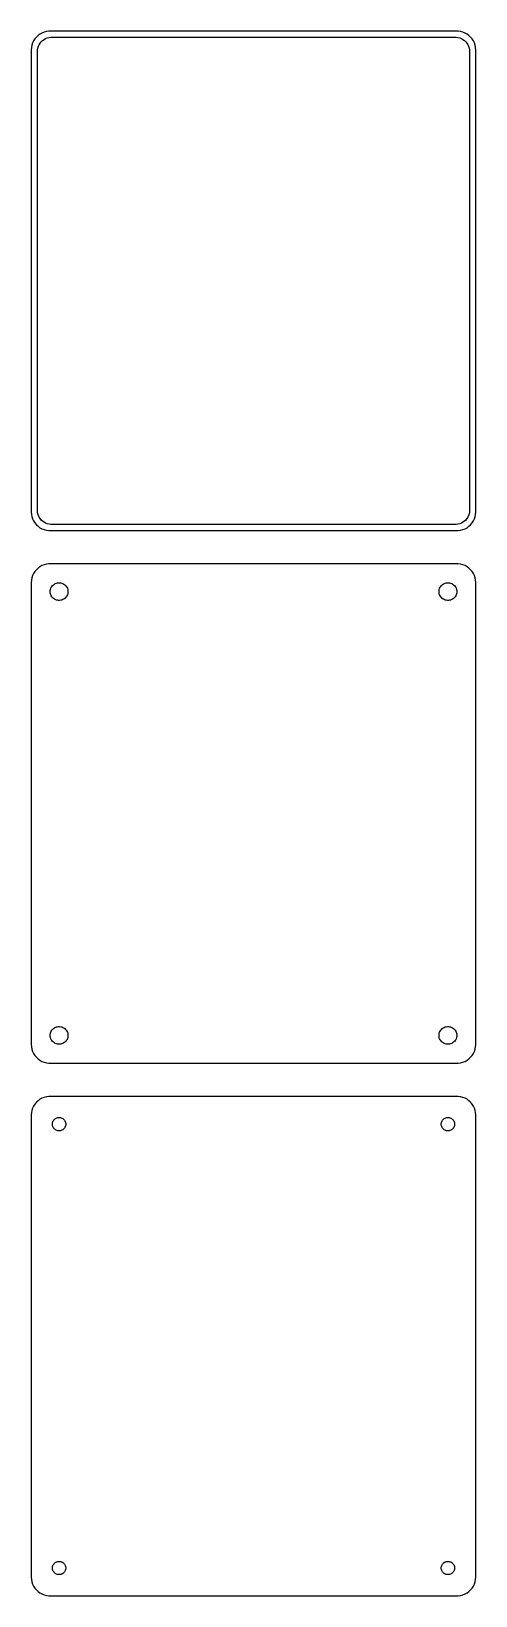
# Model space of a CAD drawing. Header units: metres. Extents: x -60 to 60, y 221 to 643.
import ezdxf

# ---------------------------------------------------------------- set-up
doc = ezdxf.new("R2010")
doc.units = ezdxf.units.M

msp = doc.modelspace()

# ---------------------------------------------------------------- linework, layer by layer
for p, q in [((-57.1289, 643.024), (-57.6791, 642.722)), ((-56.5451, 643.255), (-57.1289, 643.024)), ((-55.9369, 643.411), (-56.5451, 643.255)), ((-55.3139, 643.49), (-55.9369, 643.411)), ((55.3139, 643.49), (-55.3139, 643.49)), ((55.9369, 643.411), (55.3139, 643.49)), ((56.5451, 643.255), (55.9369, 643.411)), ((57.1289, 643.024), (56.5451, 643.255)), ((57.6791, 642.722), (57.1289, 643.024)), ((-59.9606, 639.127), (-60, 638.5)), ((-59.8429, 639.743), (-59.9606, 639.127)), ((-59.6489, 640.341), (-59.8429, 639.743)), ((-59.3815, 640.909), (-59.6489, 640.341)), ((-59.0451, 641.439), (-59.3815, 640.909)), ((-58.6448, 641.923), (-59.0451, 641.439)), ((-58.1871, 642.353), (-58.6448, 641.923)), ((-58.3421, 638.485), (-58.251, 638.963)), ((-58.251, 638.963), (-58.1007, 639.426)), ((-57.6791, 642.722), (-58.1871, 642.353)), ((-58.1007, 639.426), (-57.8936, 639.866)), ((-57.8936, 639.866), (-57.633, 640.276)), ((-57.633, 640.276), (-57.323, 640.651)), ((-57.323, 640.651), (-56.9685, 640.984)), ((-56.9685, 640.984), (-56.5751, 641.27)), ((-56.5751, 641.27), (-56.1489, 641.504)), ((-56.1489, 641.504), (-55.6967, 641.683)), ((-55.6967, 641.683), (-55.2256, 641.804)), ((-55.2256, 641.804), (-54.7432, 641.865)), ((-54.7432, 641.865), (54.7432, 641.865)), ((54.7432, 641.865), (55.2256, 641.804)), ((55.2256, 641.804), (55.6967, 641.683)), ((55.6967, 641.683), (56.1489, 641.504)), ((56.1489, 641.504), (56.5751, 641.27)), ((56.5751, 641.27), (56.9685, 640.984)), ((56.9685, 640.984), (57.323, 640.651)), ((57.323, 640.651), (57.633, 640.276)), ((57.633, 640.276), (57.8936, 639.866)), ((58.1871, 642.353), (57.6791, 642.722)), ((57.8936, 639.866), (58.1007, 639.426)), ((58.1007, 639.426), (58.251, 638.963)), ((58.6448, 641.923), (58.1871, 642.353)), ((58.251, 638.963), (58.3421, 638.485)), ((59.0451, 641.439), (58.6448, 641.923)), ((59.3815, 640.909), (59.0451, 641.439)), ((59.6489, 640.341), (59.3815, 640.909)), ((59.8429, 639.743), (59.6489, 640.341)), ((59.9606, 639.127), (59.8429, 639.743)), ((60, 638.5), (59.9606, 639.127)), ((-60, 638.5), (-60, 513.5)), ((-58.3726, 638), (-58.3421, 638.485)), ((-58.3726, 514), (-58.3726, 638)), ((58.3421, 638.485), (58.3726, 638)), ((58.3726, 638), (58.3726, 514)), ((60, 513.5), (60, 638.5)), ((-60, 513.5), (-59.9606, 512.873)), ((-59.9606, 512.873), (-59.8429, 512.257)), ((-59.8429, 512.257), (-59.6489, 511.659)), ((-58.3421, 513.515), (-58.3726, 514)), ((-58.251, 513.037), (-58.3421, 513.515)), ((-58.1007, 512.574), (-58.251, 513.037)), ((-57.8936, 512.134), (-58.1007, 512.574)), ((-57.633, 511.724), (-57.8936, 512.134)), ((57.8936, 512.134), (57.633, 511.724)), ((58.1007, 512.574), (57.8936, 512.134)), ((58.251, 513.037), (58.1007, 512.574)), ((58.3421, 513.515), (58.251, 513.037)), ((58.3726, 514), (58.3421, 513.515)), ((59.6489, 511.659), (59.8429, 512.257)), ((59.8429, 512.257), (59.9606, 512.873)), ((59.9606, 512.873), (60, 513.5)), ((-59.6489, 511.659), (-59.3815, 511.091)), ((-59.3815, 511.091), (-59.0451, 510.561)), ((-59.0451, 510.561), (-58.6448, 510.077)), ((-58.6448, 510.077), (-58.1871, 509.647)), ((-58.1871, 509.647), (-57.6791, 509.278)), ((-57.6791, 509.278), (-57.1289, 508.976)), ((-57.323, 511.349), (-57.633, 511.724)), ((-56.9685, 511.016), (-57.323, 511.349)), ((-57.1289, 508.976), (-56.5451, 508.745)), ((-56.5751, 510.73), (-56.9685, 511.016)), ((-56.1489, 510.496), (-56.5751, 510.73)), ((-56.5451, 508.745), (-55.9369, 508.589)), ((-55.6967, 510.317), (-56.1489, 510.496)), ((-55.9369, 508.589), (-55.3139, 508.51)), ((-55.2256, 510.196), (-55.6967, 510.317)), ((-55.3139, 508.51), (55.3139, 508.51)), ((-54.7432, 510.135), (-55.2256, 510.196)), ((54.7432, 510.135), (-54.7432, 510.135)), ((55.2256, 510.196), (54.7432, 510.135)), ((55.6967, 510.317), (55.2256, 510.196)), ((55.3139, 508.51), (55.9369, 508.589)), ((56.1489, 510.496), (55.6967, 510.317)), ((55.9369, 508.589), (56.5451, 508.745)), ((56.5751, 510.73), (56.1489, 510.496)), ((56.5451, 508.745), (57.1289, 508.976)), ((56.9685, 511.016), (56.5751, 510.73)), ((57.323, 511.349), (56.9685, 511.016)), ((57.1289, 508.976), (57.6791, 509.278)), ((57.633, 511.724), (57.323, 511.349)), ((57.6791, 509.278), (58.1871, 509.647)), ((58.1871, 509.647), (58.6448, 510.077)), ((58.6448, 510.077), (59.0451, 510.561)), ((59.0451, 510.561), (59.3815, 511.091)), ((59.3815, 511.091), (59.6489, 511.659)), ((-56.5451, 499.255), (-57.1289, 499.024)), ((-55.9369, 499.411), (-56.5451, 499.255)), ((-55.3139, 499.49), (-55.9369, 499.411)), ((55.3139, 499.49), (-55.3139, 499.49)), ((55.9369, 499.411), (55.3139, 499.49)), ((56.5451, 499.255), (55.9369, 499.411)), ((57.1289, 499.024), (56.5451, 499.255)), ((-59.9606, 495.127), (-60, 494.5)), ((-59.8429, 495.743), (-59.9606, 495.127)), ((-59.6489, 496.341), (-59.8429, 495.743)), ((-59.3815, 496.909), (-59.6489, 496.341)), ((-59.0451, 497.439), (-59.3815, 496.909)), ((-58.6448, 497.923), (-59.0451, 497.439)), ((-58.1871, 498.353), (-58.6448, 497.923)), ((-57.6791, 498.722), (-58.1871, 498.353)), ((-57.1289, 499.024), (-57.6791, 498.722)), ((57.6791, 498.722), (57.1289, 499.024)), ((58.1871, 498.353), (57.6791, 498.722)), ((58.6448, 497.923), (58.1871, 498.353)), ((59.0451, 497.439), (58.6448, 497.923)), ((59.3815, 496.909), (59.0451, 497.439)), ((59.6489, 496.341), (59.3815, 496.909)), ((59.8429, 495.743), (59.6489, 496.341)), ((59.9606, 495.127), (59.8429, 495.743)), ((60, 494.5), (59.9606, 495.127)), ((-60, 494.5), (-60, 369.5)), ((-54.9, 492), (-54.8811, 492.301)), ((-54.8811, 491.699), (-54.9, 492)), ((-54.8811, 492.301), (-54.8246, 492.597)), ((-54.8246, 491.403), (-54.8811, 491.699)), ((-54.8246, 492.597), (-54.7315, 492.883)), ((-54.7315, 491.117), (-54.8246, 491.403)), ((-54.7315, 492.883), (-54.6031, 493.156)), ((-54.6031, 490.844), (-54.7315, 491.117)), ((-54.6031, 493.156), (-54.4416, 493.411)), ((-54.4416, 490.589), (-54.6031, 490.844)), ((-54.4416, 493.411), (-54.2495, 493.643)), ((-54.2495, 493.643), (-54.0298, 493.849)), ((-54.0298, 493.849), (-53.786, 494.026)), ((-53.786, 494.026), (-53.5219, 494.172)), ((-53.5219, 494.172), (-53.2416, 494.283)), ((-53.2416, 494.283), (-52.9497, 494.357)), ((-52.9497, 494.357), (-52.6507, 494.395)), ((-52.6507, 494.395), (-52.3493, 494.395)), ((-52.3493, 494.395), (-52.0503, 494.357)), ((-52.0503, 494.357), (-51.7584, 494.283)), ((-51.7584, 494.283), (-51.4781, 494.172)), ((-51.4781, 494.172), (-51.214, 494.026)), ((-51.214, 494.026), (-50.9702, 493.849)), ((-50.9702, 493.849), (-50.7505, 493.643)), ((-50.7505, 493.643), (-50.5583, 493.411)), ((-50.5583, 493.411), (-50.3969, 493.156)), ((-50.3969, 490.844), (-50.5583, 490.589)), ((-50.3969, 493.156), (-50.2685, 492.883)), ((-50.2685, 491.117), (-50.3969, 490.844)), ((-50.2685, 492.883), (-50.1754, 492.597)), ((-50.1754, 491.403), (-50.2685, 491.117)), ((-50.1754, 492.597), (-50.1189, 492.301)), ((-50.1189, 491.699), (-50.1754, 491.403)), ((-50.1189, 492.301), (-50.1, 492)), ((-50.1, 492), (-50.1189, 491.699)), ((50.1, 492), (50.1189, 492.301)), ((50.1189, 491.699), (50.1, 492)), ((50.1189, 492.301), (50.1754, 492.597)), ((50.1754, 491.403), (50.1189, 491.699)), ((50.1754, 492.597), (50.2685, 492.883)), ((50.2685, 491.117), (50.1754, 491.403)), ((50.2685, 492.883), (50.3969, 493.156)), ((50.3969, 490.844), (50.2685, 491.117)), ((50.3969, 493.156), (50.5583, 493.411)), ((50.5583, 490.589), (50.3969, 490.844)), ((50.5583, 493.411), (50.7505, 493.643)), ((50.7505, 493.643), (50.9702, 493.849)), ((50.9702, 493.849), (51.214, 494.026)), ((51.214, 494.026), (51.4781, 494.172)), ((51.4781, 494.172), (51.7584, 494.283)), ((51.7584, 494.283), (52.0503, 494.357)), ((52.0503, 494.357), (52.3493, 494.395)), ((52.3493, 494.395), (52.6507, 494.395)), ((52.6507, 494.395), (52.9497, 494.357)), ((52.9497, 494.357), (53.2416, 494.283)), ((53.2416, 494.283), (53.5219, 494.172)), ((53.5219, 494.172), (53.786, 494.026)), ((53.786, 494.026), (54.0298, 493.849)), ((54.0298, 493.849), (54.2495, 493.643)), ((54.2495, 493.643), (54.4416, 493.411)), ((54.4416, 493.411), (54.6031, 493.156)), ((54.6031, 490.844), (54.4416, 490.589)), ((54.6031, 493.156), (54.7315, 492.883)), ((54.7315, 491.117), (54.6031, 490.844)), ((54.7315, 492.883), (54.8246, 492.597)), ((54.8246, 491.403), (54.7315, 491.117)), ((54.8246, 492.597), (54.8811, 492.301)), ((54.8811, 491.699), (54.8246, 491.403)), ((54.8811, 492.301), (54.9, 492)), ((54.9, 492), (54.8811, 491.699)), ((60, 369.5), (60, 494.5)), ((-54.2495, 490.357), (-54.4416, 490.589)), ((-54.0298, 490.151), (-54.2495, 490.357)), ((-53.786, 489.974), (-54.0298, 490.151)), ((-53.5219, 489.828), (-53.786, 489.974)), ((-53.2416, 489.717), (-53.5219, 489.828)), ((-52.9497, 489.643), (-53.2416, 489.717)), ((-52.6507, 489.605), (-52.9497, 489.643)), ((-52.3493, 489.605), (-52.6507, 489.605)), ((-52.0503, 489.643), (-52.3493, 489.605)), ((-51.7584, 489.717), (-52.0503, 489.643)), ((-51.4781, 489.828), (-51.7584, 489.717)), ((-51.214, 489.974), (-51.4781, 489.828)), ((-50.9702, 490.151), (-51.214, 489.974)), ((-50.7505, 490.357), (-50.9702, 490.151)), ((-50.5583, 490.589), (-50.7505, 490.357)), ((50.7505, 490.357), (50.5583, 490.589)), ((50.9702, 490.151), (50.7505, 490.357)), ((51.214, 489.974), (50.9702, 490.151)), ((51.4781, 489.828), (51.214, 489.974)), ((51.7584, 489.717), (51.4781, 489.828)), ((52.0503, 489.643), (51.7584, 489.717)), ((52.3493, 489.605), (52.0503, 489.643)), ((52.6507, 489.605), (52.3493, 489.605)), ((52.9497, 489.643), (52.6507, 489.605)), ((53.2416, 489.717), (52.9497, 489.643)), ((53.5219, 489.828), (53.2416, 489.717)), ((53.786, 489.974), (53.5219, 489.828)), ((54.0298, 490.151), (53.786, 489.974)), ((54.2495, 490.357), (54.0298, 490.151)), ((54.4416, 490.589), (54.2495, 490.357)), ((-54.9, 372), (-54.8811, 372.301)), ((-54.8811, 372.301), (-54.8246, 372.597)), ((-54.8246, 372.597), (-54.7315, 372.883)), ((-54.7315, 372.883), (-54.6031, 373.156)), ((-54.6031, 373.156), (-54.4416, 373.411)), ((-54.4416, 373.411), (-54.2495, 373.643)), ((-54.2495, 373.643), (-54.0298, 373.849)), ((-54.0298, 373.849), (-53.786, 374.026)), ((-53.786, 374.026), (-53.5219, 374.172)), ((-53.5219, 374.172), (-53.2416, 374.283)), ((-53.2416, 374.283), (-52.9497, 374.357)), ((-52.9497, 374.357), (-52.6507, 374.395)), ((-52.6507, 374.395), (-52.3493, 374.395)), ((-52.3493, 374.395), (-52.0503, 374.357)), ((-52.0503, 374.357), (-51.7584, 374.283)), ((-51.7584, 374.283), (-51.4781, 374.172)), ((-51.4781, 374.172), (-51.214, 374.026)), ((-51.214, 374.026), (-50.9702, 373.849)), ((-50.9702, 373.849), (-50.7505, 373.643)), ((-50.7505, 373.643), (-50.5583, 373.411)), ((-50.5583, 373.411), (-50.3969, 373.156)), ((-50.3969, 373.156), (-50.2685, 372.883)), ((-50.2685, 372.883), (-50.1754, 372.597)), ((-50.1754, 372.597), (-50.1189, 372.301)), ((-50.1189, 372.301), (-50.1, 372)), ((50.1, 372), (50.1189, 372.301)), ((50.1189, 372.301), (50.1754, 372.597)), ((50.1754, 372.597), (50.2685, 372.883)), ((50.2685, 372.883), (50.3969, 373.156)), ((50.3969, 373.156), (50.5583, 373.411)), ((50.5583, 373.411), (50.7505, 373.643)), ((50.7505, 373.643), (50.9702, 373.849)), ((50.9702, 373.849), (51.214, 374.026)), ((51.214, 374.026), (51.4781, 374.172)), ((51.4781, 374.172), (51.7584, 374.283)), ((51.7584, 374.283), (52.0503, 374.357)), ((52.0503, 374.357), (52.3493, 374.395)), ((52.3493, 374.395), (52.6507, 374.395)), ((52.6507, 374.395), (52.9497, 374.357)), ((52.9497, 374.357), (53.2416, 374.283)), ((53.2416, 374.283), (53.5219, 374.172)), ((53.5219, 374.172), (53.786, 374.026)), ((53.786, 374.026), (54.0298, 373.849)), ((54.0298, 373.849), (54.2495, 373.643)), ((54.2495, 373.643), (54.4416, 373.411)), ((54.4416, 373.411), (54.6031, 373.156)), ((54.6031, 373.156), (54.7315, 372.883)), ((54.7315, 372.883), (54.8246, 372.597)), ((54.8246, 372.597), (54.8811, 372.301)), ((54.8811, 372.301), (54.9, 372)), ((-60, 369.5), (-59.9606, 368.873)), ((-59.9606, 368.873), (-59.8429, 368.257)), ((-59.8429, 368.257), (-59.6489, 367.659)), ((-54.8811, 371.699), (-54.9, 372)), ((-54.8246, 371.403), (-54.8811, 371.699)), ((-54.7315, 371.117), (-54.8246, 371.403)), ((-54.6031, 370.844), (-54.7315, 371.117)), ((-54.4416, 370.589), (-54.6031, 370.844)), ((-54.2495, 370.357), (-54.4416, 370.589)), ((-54.0298, 370.151), (-54.2495, 370.357)), ((-53.786, 369.974), (-54.0298, 370.151)), ((-53.5219, 369.828), (-53.786, 369.974)), ((-53.2416, 369.717), (-53.5219, 369.828)), ((-52.9497, 369.643), (-53.2416, 369.717)), ((-52.6507, 369.605), (-52.9497, 369.643)), ((-52.3493, 369.605), (-52.6507, 369.605)), ((-52.0503, 369.643), (-52.3493, 369.605)), ((-51.7584, 369.717), (-52.0503, 369.643)), ((-51.4781, 369.828), (-51.7584, 369.717)), ((-51.214, 369.974), (-51.4781, 369.828)), ((-50.9702, 370.151), (-51.214, 369.974)), ((-50.7505, 370.357), (-50.9702, 370.151)), ((-50.5583, 370.589), (-50.7505, 370.357)), ((-50.3969, 370.844), (-50.5583, 370.589)), ((-50.2685, 371.117), (-50.3969, 370.844)), ((-50.1754, 371.403), (-50.2685, 371.117)), ((-50.1189, 371.699), (-50.1754, 371.403)), ((-50.1, 372), (-50.1189, 371.699)), ((50.1189, 371.699), (50.1, 372)), ((50.1754, 371.403), (50.1189, 371.699)), ((50.2685, 371.117), (50.1754, 371.403)), ((50.3969, 370.844), (50.2685, 371.117)), ((50.5583, 370.589), (50.3969, 370.844)), ((50.7505, 370.357), (50.5583, 370.589)), ((50.9702, 370.151), (50.7505, 370.357)), ((51.214, 369.974), (50.9702, 370.151)), ((51.4781, 369.828), (51.214, 369.974)), ((51.7584, 369.717), (51.4781, 369.828)), ((52.0503, 369.643), (51.7584, 369.717)), ((52.3493, 369.605), (52.0503, 369.643)), ((52.6507, 369.605), (52.3493, 369.605)), ((52.9497, 369.643), (52.6507, 369.605)), ((53.2416, 369.717), (52.9497, 369.643)), ((53.5219, 369.828), (53.2416, 369.717)), ((53.786, 369.974), (53.5219, 369.828)), ((54.0298, 370.151), (53.786, 369.974)), ((54.2495, 370.357), (54.0298, 370.151)), ((54.4416, 370.589), (54.2495, 370.357)), ((54.6031, 370.844), (54.4416, 370.589)), ((54.7315, 371.117), (54.6031, 370.844)), ((54.8246, 371.403), (54.7315, 371.117)), ((54.8811, 371.699), (54.8246, 371.403)), ((54.9, 372), (54.8811, 371.699)), ((59.6489, 367.659), (59.8429, 368.257)), ((59.8429, 368.257), (59.9606, 368.873)), ((59.9606, 368.873), (60, 369.5)), ((-59.6489, 367.659), (-59.3815, 367.091)), ((-59.3815, 367.091), (-59.0451, 366.561)), ((-59.0451, 366.561), (-58.6448, 366.077)), ((-58.6448, 366.077), (-58.1871, 365.647)), ((-58.1871, 365.647), (-57.6791, 365.278)), ((-57.6791, 365.278), (-57.1289, 364.976)), ((-57.1289, 364.976), (-56.5451, 364.745)), ((-56.5451, 364.745), (-55.9369, 364.589)), ((-55.9369, 364.589), (-55.3139, 364.51)), ((-55.3139, 364.51), (55.3139, 364.51)), ((55.3139, 364.51), (55.9369, 364.589)), ((55.9369, 364.589), (56.5451, 364.745)), ((56.5451, 364.745), (57.1289, 364.976)), ((57.1289, 364.976), (57.6791, 365.278)), ((57.6791, 365.278), (58.1871, 365.647)), ((58.1871, 365.647), (58.6448, 366.077)), ((58.6448, 366.077), (59.0451, 366.561)), ((59.0451, 366.561), (59.3815, 367.091)), ((59.3815, 367.091), (59.6489, 367.659)), ((-55.9369, 355.411), (-56.5451, 355.255)), ((-55.3139, 355.49), (-55.9369, 355.411)), ((55.3139, 355.49), (-55.3139, 355.49)), ((55.9369, 355.411), (55.3139, 355.49)), ((56.5451, 355.255), (55.9369, 355.411)), ((-59.9606, 351.127), (-60, 350.5)), ((-59.8429, 351.743), (-59.9606, 351.127)), ((-59.6489, 352.341), (-59.8429, 351.743)), ((-59.3815, 352.909), (-59.6489, 352.341)), ((-59.0451, 353.439), (-59.3815, 352.909)), ((-58.6448, 353.923), (-59.0451, 353.439)), ((-58.1871, 354.353), (-58.6448, 353.923)), ((-57.6791, 354.722), (-58.1871, 354.353)), ((-57.1289, 355.024), (-57.6791, 354.722)), ((-56.5451, 355.255), (-57.1289, 355.024)), ((57.1289, 355.024), (56.5451, 355.255)), ((57.6791, 354.722), (57.1289, 355.024)), ((58.1871, 354.353), (57.6791, 354.722)), ((58.6448, 353.923), (58.1871, 354.353)), ((59.0451, 353.439), (58.6448, 353.923)), ((59.3815, 352.909), (59.0451, 353.439)), ((59.6489, 352.341), (59.3815, 352.909)), ((59.8429, 351.743), (59.6489, 352.341)), ((59.9606, 351.127), (59.8429, 351.743)), ((60, 350.5), (59.9606, 351.127)), ((-60, 350.5), (-60, 225.5)), ((-54.3, 348), (-54.2858, 348.226)), ((-54.2858, 347.774), (-54.3, 348)), ((-54.2858, 348.226), (-54.2434, 348.448)), ((-54.2434, 347.552), (-54.2858, 347.774)), ((-54.2434, 348.448), (-54.1736, 348.663)), ((-54.1736, 347.337), (-54.2434, 347.552)), ((-54.1736, 348.663), (-54.0773, 348.867)), ((-54.0773, 347.133), (-54.1736, 347.337)), ((-54.0773, 348.867), (-53.9562, 349.058)), ((-53.9562, 346.942), (-54.0773, 347.133)), ((-53.9562, 349.058), (-53.8121, 349.232)), ((-53.8121, 346.768), (-53.9562, 346.942)), ((-53.8121, 349.232), (-53.6474, 349.387)), ((-53.6474, 349.387), (-53.4645, 349.52)), ((-53.4645, 349.52), (-53.2664, 349.629)), ((-53.2664, 349.629), (-53.0562, 349.712)), ((-53.0562, 349.712), (-52.8373, 349.768)), ((-52.8373, 349.768), (-52.613, 349.796)), ((-52.613, 349.796), (-52.387, 349.796)), ((-52.387, 349.796), (-52.1627, 349.768)), ((-52.1627, 349.768), (-51.9438, 349.712)), ((-51.9438, 349.712), (-51.7336, 349.629)), ((-51.7336, 349.629), (-51.5355, 349.52)), ((-51.5355, 349.52), (-51.3526, 349.387)), ((-51.3526, 349.387), (-51.1879, 349.232)), ((-51.1879, 349.232), (-51.0438, 349.058)), ((-51.0438, 346.942), (-51.1879, 346.768)), ((-51.0438, 349.058), (-50.9226, 348.867)), ((-50.9226, 347.133), (-51.0438, 346.942)), ((-50.9226, 348.867), (-50.8264, 348.663)), ((-50.8264, 347.337), (-50.9226, 347.133)), ((-50.8264, 348.663), (-50.7565, 348.448)), ((-50.7565, 347.552), (-50.8264, 347.337)), ((-50.7565, 348.448), (-50.7142, 348.226)), ((-50.7142, 347.774), (-50.7565, 347.552)), ((-50.7142, 348.226), (-50.7, 348)), ((-50.7, 348), (-50.7142, 347.774)), ((50.7, 348), (50.7142, 348.226)), ((50.7142, 347.774), (50.7, 348)), ((50.7142, 348.226), (50.7565, 348.448)), ((50.7565, 347.552), (50.7142, 347.774)), ((50.7565, 348.448), (50.8264, 348.663)), ((50.8264, 347.337), (50.7565, 347.552)), ((50.8264, 348.663), (50.9226, 348.867)), ((50.9226, 347.133), (50.8264, 347.337)), ((50.9226, 348.867), (51.0438, 349.058)), ((51.0438, 346.942), (50.9226, 347.133)), ((51.0438, 349.058), (51.1879, 349.232)), ((51.1879, 346.768), (51.0438, 346.942)), ((51.1879, 349.232), (51.3526, 349.387)), ((51.3526, 349.387), (51.5355, 349.52)), ((51.5355, 349.52), (51.7336, 349.629)), ((51.7336, 349.629), (51.9438, 349.712)), ((51.9438, 349.712), (52.1627, 349.768)), ((52.1627, 349.768), (52.387, 349.796)), ((52.387, 349.796), (52.613, 349.796)), ((52.613, 349.796), (52.8373, 349.768)), ((52.8373, 349.768), (53.0562, 349.712)), ((53.0562, 349.712), (53.2664, 349.629)), ((53.2664, 349.629), (53.4645, 349.52)), ((53.4645, 349.52), (53.6474, 349.387)), ((53.6474, 349.387), (53.8121, 349.232)), ((53.8121, 349.232), (53.9562, 349.058)), ((53.9562, 346.942), (53.8121, 346.768)), ((53.9562, 349.058), (54.0773, 348.867)), ((54.0773, 347.133), (53.9562, 346.942)), ((54.0773, 348.867), (54.1736, 348.663)), ((54.1736, 347.337), (54.0773, 347.133)), ((54.1736, 348.663), (54.2434, 348.448)), ((54.2434, 347.552), (54.1736, 347.337)), ((54.2434, 348.448), (54.2858, 348.226)), ((54.2858, 347.774), (54.2434, 347.552)), ((54.2858, 348.226), (54.3, 348)), ((54.3, 348), (54.2858, 347.774)), ((60, 225.5), (60, 350.5)), ((-53.6474, 346.613), (-53.8121, 346.768)), ((-53.4645, 346.48), (-53.6474, 346.613)), ((-53.2664, 346.371), (-53.4645, 346.48)), ((-53.0562, 346.288), (-53.2664, 346.371)), ((-52.8373, 346.232), (-53.0562, 346.288)), ((-52.613, 346.204), (-52.8373, 346.232)), ((-52.387, 346.204), (-52.613, 346.204)), ((-52.1627, 346.232), (-52.387, 346.204)), ((-51.9438, 346.288), (-52.1627, 346.232)), ((-51.7336, 346.371), (-51.9438, 346.288)), ((-51.5355, 346.48), (-51.7336, 346.371)), ((-51.3526, 346.613), (-51.5355, 346.48)), ((-51.1879, 346.768), (-51.3526, 346.613)), ((51.3526, 346.613), (51.1879, 346.768)), ((51.5355, 346.48), (51.3526, 346.613)), ((51.7336, 346.371), (51.5355, 346.48)), ((51.9438, 346.288), (51.7336, 346.371)), ((52.1627, 346.232), (51.9438, 346.288)), ((52.387, 346.204), (52.1627, 346.232)), ((52.613, 346.204), (52.387, 346.204)), ((52.8373, 346.232), (52.613, 346.204)), ((53.0562, 346.288), (52.8373, 346.232)), ((53.2664, 346.371), (53.0562, 346.288)), ((53.4645, 346.48), (53.2664, 346.371)), ((53.6474, 346.613), (53.4645, 346.48)), ((53.8121, 346.768), (53.6474, 346.613)), ((-54.2858, 228.226), (-54.2434, 228.448)), ((-54.2434, 228.448), (-54.1736, 228.663)), ((-54.1736, 228.663), (-54.0773, 228.867)), ((-54.0773, 228.867), (-53.9562, 229.058)), ((-53.9562, 229.058), (-53.8121, 229.232)), ((-53.8121, 229.232), (-53.6474, 229.387)), ((-53.6474, 229.387), (-53.4645, 229.52)), ((-53.4645, 229.52), (-53.2664, 229.629)), ((-53.2664, 229.629), (-53.0562, 229.712)), ((-53.0562, 229.712), (-52.8373, 229.768)), ((-52.8373, 229.768), (-52.613, 229.796)), ((-52.613, 229.796), (-52.387, 229.796)), ((-52.387, 229.796), (-52.1627, 229.768)), ((-52.1627, 229.768), (-51.9438, 229.712)), ((-51.9438, 229.712), (-51.7336, 229.629)), ((-51.7336, 229.629), (-51.5355, 229.52)), ((-51.5355, 229.52), (-51.3526, 229.387)), ((-51.3526, 229.387), (-51.1879, 229.232)), ((-51.1879, 229.232), (-51.0438, 229.058)), ((-51.0438, 229.058), (-50.9226, 228.867)), ((-50.9226, 228.867), (-50.8264, 228.663)), ((-50.8264, 228.663), (-50.7565, 228.448)), ((-50.7565, 228.448), (-50.7142, 228.226)), ((50.7142, 228.226), (50.7565, 228.448)), ((50.7565, 228.448), (50.8264, 228.663)), ((50.8264, 228.663), (50.9226, 228.867)), ((50.9226, 228.867), (51.0438, 229.058)), ((51.0438, 229.058), (51.1879, 229.232)), ((51.1879, 229.232), (51.3526, 229.387)), ((51.3526, 229.387), (51.5355, 229.52)), ((51.5355, 229.52), (51.7336, 229.629)), ((51.7336, 229.629), (51.9438, 229.712)), ((51.9438, 229.712), (52.1627, 229.768)), ((52.1627, 229.768), (52.387, 229.796)), ((52.387, 229.796), (52.613, 229.796)), ((52.613, 229.796), (52.8373, 229.768)), ((52.8373, 229.768), (53.0562, 229.712)), ((53.0562, 229.712), (53.2664, 229.629)), ((53.2664, 229.629), (53.4645, 229.52)), ((53.4645, 229.52), (53.6474, 229.387)), ((53.6474, 229.387), (53.8121, 229.232)), ((53.8121, 229.232), (53.9562, 229.058)), ((53.9562, 229.058), (54.0773, 228.867)), ((54.0773, 228.867), (54.1736, 228.663)), ((54.1736, 228.663), (54.2434, 228.448)), ((54.2434, 228.448), (54.2858, 228.226)), ((-60, 225.5), (-59.9606, 224.873)), ((-59.9606, 224.873), (-59.8429, 224.257)), ((-59.8429, 224.257), (-59.6489, 223.659)), ((-54.3, 228), (-54.2858, 228.226)), ((-54.2858, 227.774), (-54.3, 228)), ((-54.2434, 227.552), (-54.2858, 227.774)), ((-54.1736, 227.337), (-54.2434, 227.552)), ((-54.0773, 227.133), (-54.1736, 227.337)), ((-53.9562, 226.942), (-54.0773, 227.133)), ((-53.8121, 226.768), (-53.9562, 226.942)), ((-53.6474, 226.613), (-53.8121, 226.768)), ((-53.4645, 226.48), (-53.6474, 226.613)), ((-53.2664, 226.371), (-53.4645, 226.48)), ((-53.0562, 226.288), (-53.2664, 226.371)), ((-52.8373, 226.232), (-53.0562, 226.288)), ((-52.613, 226.204), (-52.8373, 226.232)), ((-52.387, 226.204), (-52.613, 226.204)), ((-52.1627, 226.232), (-52.387, 226.204)), ((-51.9438, 226.288), (-52.1627, 226.232)), ((-51.7336, 226.371), (-51.9438, 226.288)), ((-51.5355, 226.48), (-51.7336, 226.371)), ((-51.3526, 226.613), (-51.5355, 226.48)), ((-51.1879, 226.768), (-51.3526, 226.613)), ((-51.0438, 226.942), (-51.1879, 226.768)), ((-50.9226, 227.133), (-51.0438, 226.942)), ((-50.8264, 227.337), (-50.9226, 227.133)), ((-50.7565, 227.552), (-50.8264, 227.337)), ((-50.7142, 227.774), (-50.7565, 227.552)), ((-50.7142, 228.226), (-50.7, 228)), ((-50.7, 228), (-50.7142, 227.774)), ((50.7, 228), (50.7142, 228.226)), ((50.7142, 227.774), (50.7, 228)), ((50.7565, 227.552), (50.7142, 227.774)), ((50.8264, 227.337), (50.7565, 227.552)), ((50.9226, 227.133), (50.8264, 227.337)), ((51.0438, 226.942), (50.9226, 227.133)), ((51.1879, 226.768), (51.0438, 226.942)), ((51.3526, 226.613), (51.1879, 226.768)), ((51.5355, 226.48), (51.3526, 226.613)), ((51.7336, 226.371), (51.5355, 226.48)), ((51.9438, 226.288), (51.7336, 226.371)), ((52.1627, 226.232), (51.9438, 226.288)), ((52.387, 226.204), (52.1627, 226.232)), ((52.613, 226.204), (52.387, 226.204)), ((52.8373, 226.232), (52.613, 226.204)), ((53.0562, 226.288), (52.8373, 226.232)), ((53.2664, 226.371), (53.0562, 226.288)), ((53.4645, 226.48), (53.2664, 226.371)), ((53.6474, 226.613), (53.4645, 226.48)), ((53.8121, 226.768), (53.6474, 226.613)), ((53.9562, 226.942), (53.8121, 226.768)), ((54.0773, 227.133), (53.9562, 226.942)), ((54.1736, 227.337), (54.0773, 227.133)), ((54.2434, 227.552), (54.1736, 227.337)), ((54.2858, 227.774), (54.2434, 227.552)), ((54.2858, 228.226), (54.3, 228)), ((54.3, 228), (54.2858, 227.774)), ((59.6489, 223.659), (59.8429, 224.257)), ((59.8429, 224.257), (59.9606, 224.873)), ((59.9606, 224.873), (60, 225.5)), ((-59.6489, 223.659), (-59.3815, 223.091)), ((-59.3815, 223.091), (-59.0451, 222.561)), ((-59.0451, 222.561), (-58.6448, 222.077)), ((-58.6448, 222.077), (-58.1871, 221.647)), ((-58.1871, 221.647), (-57.6791, 221.278)), ((-57.6791, 221.278), (-57.1289, 220.976)), ((-57.1289, 220.976), (-56.5451, 220.745)), ((-56.5451, 220.745), (-55.9369, 220.589)), ((-55.9369, 220.589), (-55.3139, 220.51)), ((-55.3139, 220.51), (55.3139, 220.51)), ((55.3139, 220.51), (55.9369, 220.589)), ((55.9369, 220.589), (56.5451, 220.745)), ((56.5451, 220.745), (57.1289, 220.976)), ((57.1289, 220.976), (57.6791, 221.278)), ((57.6791, 221.278), (58.1871, 221.647)), ((58.1871, 221.647), (58.6448, 222.077)), ((58.6448, 222.077), (59.0451, 222.561)), ((59.0451, 222.561), (59.3815, 223.091)), ((59.3815, 223.091), (59.6489, 223.659))]:
    msp.add_line(p, q)

doc.saveas('drawing.dxf')
